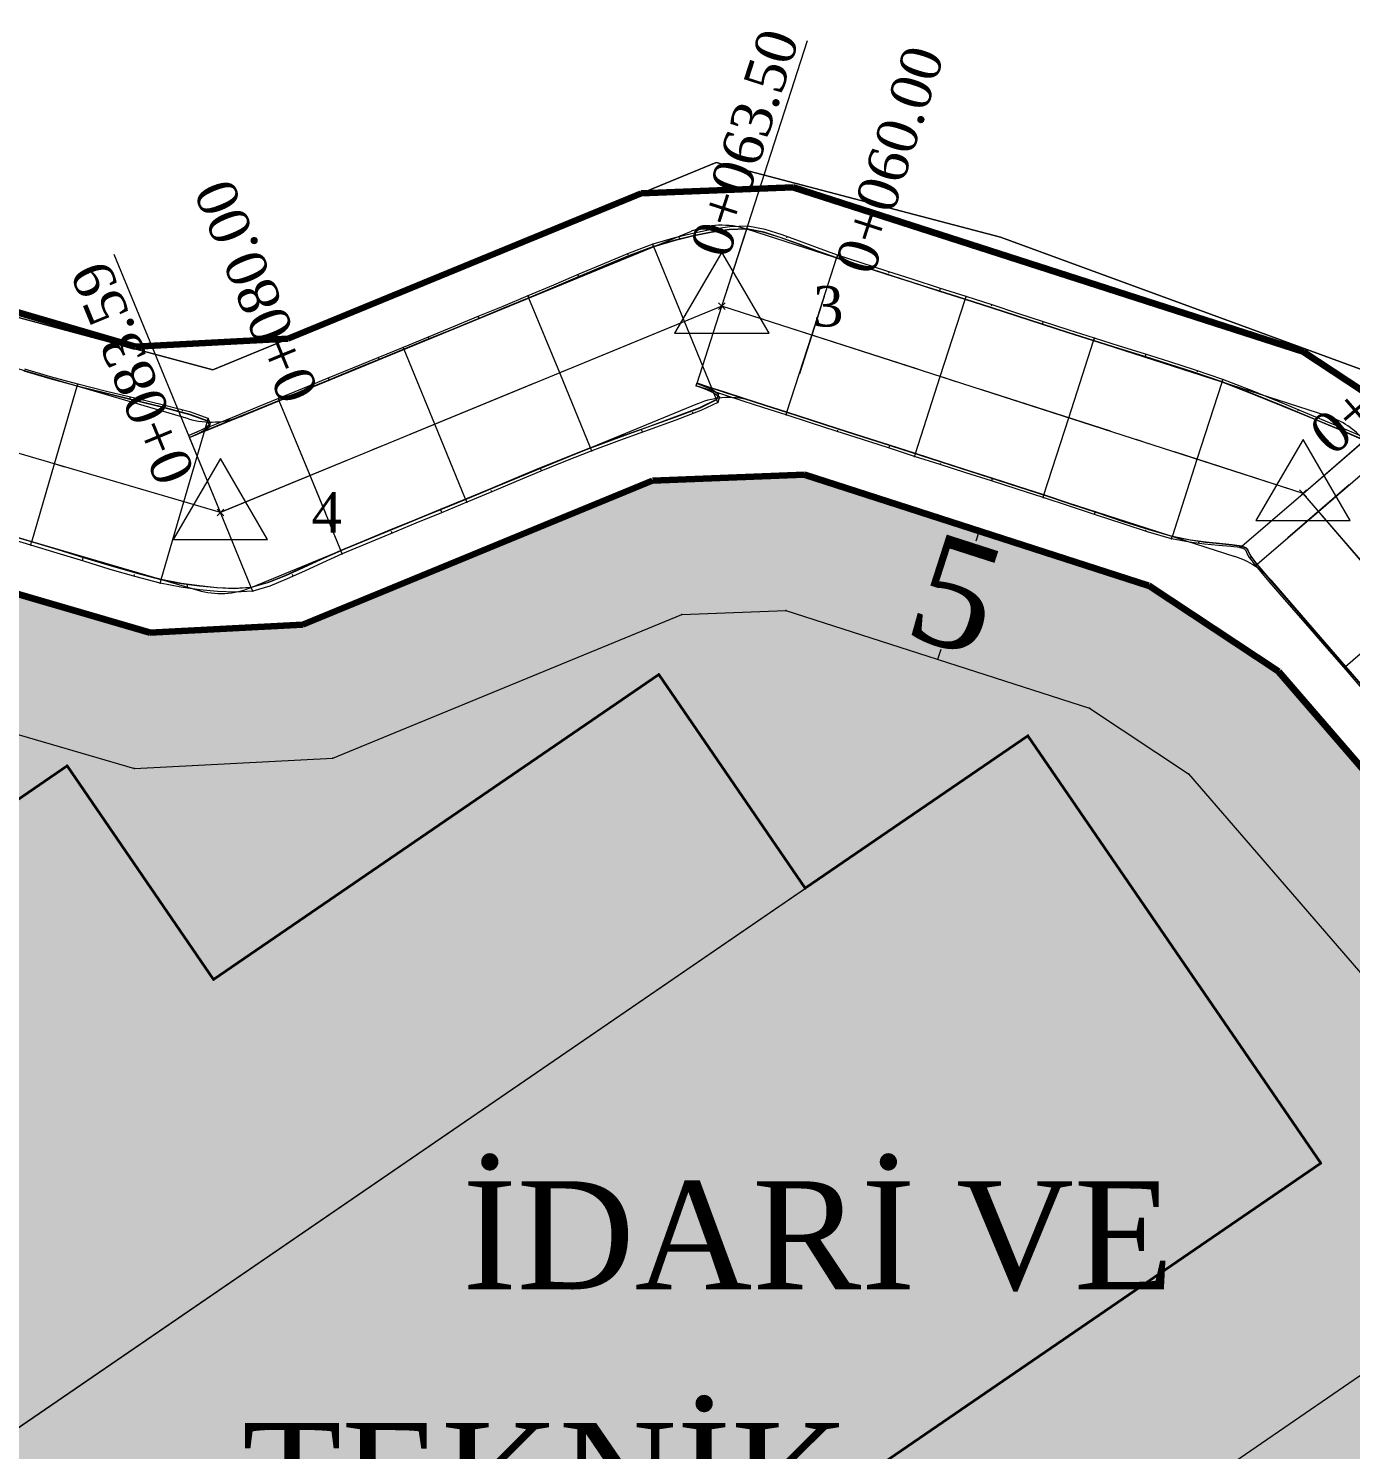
# Model space of a CAD drawing. Header units: metres. Extents: x 478603 to 489313, y 4282657 to 4289463.
# Drawn here: x 479801 to 479850, y 4287562.2 to 4287614.8 of the extents above; entities that cross this region are included whole.
import ezdxf

# ---------------------------------------------------------------- set-up
doc = ezdxf.new("R2010")
doc.units = ezdxf.units.M
for name, color, linetype, lineweight in [('ADAKENARI', 18, 'Continuous', 0), ('DEGER', 18, 'Continuous', 20), ('EKS', 5, 'Continuous', 0), ('EKSENLER', 3, 'Continuous', 0), ('EYLUL_REV', 8, 'Continuous', 0), ('HDA', 30, 'Continuous', 0), ('HDO', 30, 'Continuous', 0), ('ISLETME', 18, 'Continuous', 20), ('KALDIRIM', 11, 'Continuous', 0), ('KYA', 1, 'Continuous', 20), ('KYO', 1, 'Continuous', 20), ('MUSTEMILAT_CIZGISI', 18, 'Continuous', 50), ('PARSEL_ALAN', 254, 'Continuous', 0), ('PARSEL_SERA_ALAN', 9, 'Continuous', 40), ('PL_ALİNMAN', 1, 'Continuous', 0), ('PL_ENKESIT', 1, 'Continuous', 0), ('PL_KM', 4, 'Continuous', 0), ('PL_KMYAZI', 30, 'Continuous', 0), ('PL_SEMBOL', 7, 'Continuous', 0), ('PL_SOME', 7, 'Continuous', 0), ('PL_TOTFKM', 7, 'Continuous', 0), ('ROL_CEPHE', 1, 'Continuous', 0), ('SEV_KYA_HDA', 3, 'Continuous', 0), ('SEV_KYO_HDO', 3, 'Continuous', 0), ('SNR_PLANONAMAA', 233, 'Continuous', 0), ('SNR_YAPIYAK', 18, 'Continuous', 0), ('YKA', 33, 'Continuous', 0), ('YKO', 33, 'Continuous', 0)]:
    doc.layers.add(name, color=color, linetype=linetype, lineweight=lineweight)
doc.styles.get("Standard").update_dxf_attribs({"font": 'times.ttf'})

# ---------------------------------------------------------------- blocks, each defined once
blk = doc.blocks.new('3')
at = {"layer": 'PL_SEMBOL'}
for p, q in [((0, 2), (-1.75, -1)), ((1.75, -1), (0, 2)), ((0.125, 0.125), (-0.125, -0.125)), ((-0.125, 0.125), (0.125, -0.125)), ((-1.75, -1), (1.75, -1))]:
    blk.add_line(p, q, dxfattribs=at)

msp = doc.modelspace()

# ---------------------------------------------------------------- hatches: boundary and pattern name
at = {"layer": 'PARSEL_ALAN'}
msp.add_hatch(color=256, dxfattribs=at).paths.add_polyline_path([(479473.063, 4287299.527), (479393.15, 4287372.9), (479402.795, 4287388.888), (479429.646, 4287416.692), (479517.092, 4287476.602), (479505.788, 4287493.101), (479604.784, 4287560.924), (479582.176, 4287593.922), (479656.556, 4287644.881), (479684.404, 4287639.533), (479689.844, 4287637.299), (479716.7, 4287619.323), (479722.073, 4287616.813), (479805.526, 4287592.426), (479811.18, 4287592.726), (479824.139, 4287598.056), (479829.77, 4287598.278), (479842.514, 4287594.175), (479847.33, 4287590.984), (479862.607, 4287573.283), (479861.754, 4287566.666)])
at = {"layer": 'PARSEL_SERA_ALAN'}
msp.add_hatch(color=256, dxfattribs=at).paths.add_polyline_path([(479657.661, 4287639.578), (479668.513, 4287623.738), (479680.887, 4287632.216), (479686.313, 4287624.297), (479690.438, 4287627.122), (479695.864, 4287619.203), (479699.989, 4287622.029), (479705.415, 4287614.109), (479709.539, 4287616.935), (479714.965, 4287609.016), (479719.09, 4287611.841), (479724.516, 4287603.922), (479728.641, 4287606.748), (479734.066, 4287598.828), (479742.316, 4287604.48), (479747.742, 4287596.561), (479751.867, 4287599.386), (479757.293, 4287591.467), (479765.542, 4287597.119), (479770.968, 4287589.199), (479779.218, 4287594.851), (479784.643, 4287586.931), (479788.768, 4287589.757), (479794.194, 4287581.838), (479802.444, 4287587.49), (479807.869, 4287579.57), (479824.369, 4287590.874), (479829.794, 4287582.954), (479838.044, 4287588.606), (479848.896, 4287572.767), (479469.414, 4287312.779), (479458.562, 4287328.618), (479454.438, 4287325.792), (479443.586, 4287341.632), (479439.461, 4287338.806), (479428.61, 4287354.645), (479424.485, 4287351.819), (479413.633, 4287367.658), (479409.508, 4287364.832), (479404.082, 4287372.752), (479416.457, 4287381.23), (479411.031, 4287389.149), (479530.65, 4287471.102), (479519.799, 4287486.941), (479618.794, 4287554.764), (479591.665, 4287594.362)])

# ---------------------------------------------------------------- linework, layer by layer
at = {"layer": 'ADAKENARI', "lineweight": 100}
for p, q in [((479804.965, 4287603.008), (479726.355, 4287625.979)), ((479722.073, 4287616.813), (479805.526, 4287592.426)), ((479829.35, 4287608.919), (479823.72, 4287608.697)), ((479848.25, 4287602.833), (479829.35, 4287608.919)), ((479823.72, 4287608.697), (479810.619, 4287603.308)), ((479810.619, 4287603.308), (479804.965, 4287603.008)), ((479853.066, 4287599.643), (479848.25, 4287602.833)), ((479824.139, 4287598.056), (479829.77, 4287598.278)), ((479829.77, 4287598.278), (479842.514, 4287594.175)), ((479811.18, 4287592.726), (479824.139, 4287598.056)), ((479842.514, 4287594.175), (479847.33, 4287590.984)), ((479805.526, 4287592.426), (479811.18, 4287592.726)), ((479847.33, 4287590.984), (479862.607, 4287573.283))]:
    msp.add_line(p, q, dxfattribs=at)
at = {"layer": 'EKS'}
for p in [(479826.704, 4287604.518, 927.314), (479825.319, 4287603.948, 927.221), (479830.038, 4287603.444, 927.531), (479820.695, 4287602.046, 926.91), (479834.797, 4287601.912, 927.842), (479839.557, 4287600.38, 928.153), (479816.071, 4287600.144, 926.599), (479844.316, 4287598.847, 928.464), (479801.974, 4287598.673, 925.667), (479811.447, 4287598.242, 926.288), (479806.773, 4287597.271, 925.978), (479848.238, 4287597.585, 928.72), (479808.125, 4287596.875, 926.065), (479848.813, 4287596.918, 928.774)]:
    msp.add_point(p, dxfattribs=at)
at = {"layer": 'EKSENLER'}
for p, q in [((479808.125, 4287596.876), (479721.334, 4287622.237)), ((479826.704, 4287604.518), (479808.125, 4287596.876)), ((479848.238, 4287597.585), (479826.704, 4287604.518)), ((479874.948, 4287566.637), (479848.238, 4287597.585))]:
    msp.add_line(p, q, dxfattribs=at)
at = {"layer": 'EYLUL_REV'}
msp.add_polyline3d([(479887.548, 4287640.795, 0), (479851.106, 4287601.914, 0), (479837.034, 4287607.076, 0), (479826.495, 4287609.838, 0), (479807.845, 4287602.167, 0), (479745.747, 4287618.864, 0), (479723.476, 4287626.821, 0), (479691.228, 4287648.406, 0), (479633.021, 4287658.932, 0), (479624.669, 4287661.187, 0), (479603.527, 4287668.861, 0), (479590.414, 4287673.62, 0)], dxfattribs=at)
at = {"layer": 'HDA'}
msp.add_polyline3d([(479850.516, 4287599.551, 928.61), (479849.717, 4287599.895, 928.57), (479848.659, 4287600.337, 928.519), (479847.511, 4287600.811, 928.463), (479846.351, 4287601.282, 928.407), (479845.239, 4287601.713, 928.354), (479844.225, 4287602.065, 928.287), (479843.271, 4287602.373, 928.225), (479842.338, 4287602.665, 928.164), (479841.411, 4287602.953, 928.103), (479840.479, 4287603.245, 928.043), (479839.538, 4287603.545, 927.981), (479838.59, 4287603.851, 927.919), (479837.638, 4287604.158, 927.857), (479836.683, 4287604.467, 927.795), (479835.72, 4287604.777, 927.732), (479834.743, 4287605.089, 927.668), (479833.761, 4287605.401, 927.604), (479832.786, 4287605.712, 927.541), (479831.837, 4287606.018, 927.479), (479830.96, 4287606.31, 927.421), (479830.218, 4287606.575, 927.372), (479829.549, 4287606.824, 927.328), (479828.906, 4287607.057, 927.286), (479828.269, 4287607.259, 927.244), (479827.627, 4287607.383, 927.204), (479826.972, 4287607.362, 927.186), (479826.307, 4287607.26, 927.169), (479825.63, 4287607.123, 927.15), (479824.931, 4287606.956, 927.131), (479824.174, 4287606.732, 927.111), (479823.309, 4287606.406, 927.053), (479822.385, 4287606.027, 926.991), (479821.442, 4287605.629, 926.927), (479820.493, 4287605.227, 926.863), (479819.55, 4287604.83, 926.8), (479818.619, 4287604.443, 926.737), (479817.696, 4287604.063, 926.675), (479816.775, 4287603.685, 926.613), (479815.853, 4287603.308, 926.551), (479814.926, 4287602.928, 926.489), (479813.989, 4287602.543, 926.426), (479813.048, 4287602.156, 926.363), (479812.111, 4287601.77, 926.3), (479811.187, 4287601.39, 926.238), (479810.302, 4287601.026, 926.178), (479809.489, 4287600.691, 926.124), (479808.725, 4287600.377, 926.073), (479808.006, 4287600.082, 926.024), (479807.377, 4287599.823, 925.982), (479806.98, 4287599.659, 925.955), (479807.007, 4287599.67, 925.953), (479807.251, 4287599.777, 925.931), (479807.539, 4287599.92, 925.904), (479807.744, 4287600.084, 925.883), (479807.651, 4287600.274, 925.865), (479806.999, 4287600.507, 925.823), (479806.041, 4287600.762, 925.762), (479804.975, 4287601.024, 925.694), (479803.883, 4287601.291, 925.625), (479802.818, 4287601.562, 925.557), (479801.817, 4287601.84, 925.492), (479800.856, 4287602.12, 925.43)], dxfattribs=at)
for p in [(479827.627, 4287607.383, 927.204), (479824.174, 4287606.732, 927.111), (479830.96, 4287606.31, 927.421), (479819.55, 4287604.83, 926.8), (479835.72, 4287604.777, 927.732), (479814.926, 4287602.928, 926.489), (479840.479, 4287603.245, 928.043), (479802.818, 4287601.562, 925.557), (479845.239, 4287601.713, 928.354), (479810.302, 4287601.026, 926.178), (479807.651, 4287600.274, 925.865), (479806.98, 4287599.659, 925.955)]:
    msp.add_point(p, dxfattribs=at)
at = {"layer": 'HDO'}
msp.add_polyline3d([(479850.473, 4287590.39, 929.039), (479849.801, 4287591.167, 928.975), (479849.098, 4287591.976, 928.908), (479848.384, 4287592.798, 928.841), (479847.683, 4287593.605, 928.774), (479847.035, 4287594.357, 928.713), (479846.534, 4287594.952, 928.664), (479846.307, 4287595.257, 928.641), (479846.224, 4287595.404, 928.631), (479846.182, 4287595.493, 928.625), (479846.121, 4287595.56, 928.62), (479845.959, 4287595.618, 928.61), (479845.606, 4287595.666, 928.574), (479845.143, 4287595.714, 928.528), (479844.627, 4287595.769, 928.477), (479844.061, 4287595.846, 928.421), (479843.394, 4287595.982, 928.354), (479842.541, 4287596.228, 928.298), (479841.592, 4287596.533, 928.236), (479840.609, 4287596.858, 928.172), (479839.617, 4287597.189, 928.107), (479838.634, 4287597.515, 928.043), (479837.671, 4287597.828, 927.98), (479836.721, 4287598.134, 927.918), (479835.775, 4287598.438, 927.856), (479834.828, 4287598.741, 927.794), (479833.875, 4287599.047, 927.732), (479832.91, 4287599.357, 927.669), (479831.94, 4287599.669, 927.606), (479830.973, 4287599.981, 927.543), (479830.022, 4287600.287, 927.481), (479829.115, 4287600.579, 927.421), (479828.293, 4287600.844, 927.368), (479827.526, 4287601.092, 927.318), (479826.805, 4287601.324, 927.27), (479826.176, 4287601.526, 927.229), (479825.782, 4287601.652, 927.204), (479825.816, 4287601.637, 927.201), (479826.069, 4287601.544, 927.177), (479826.368, 4287601.416, 927.15), (479826.586, 4287601.26, 927.127), (479826.511, 4287601.051, 927.108), (479825.885, 4287600.747, 927.065), (479824.959, 4287600.393, 927.004), (479823.926, 4287600.021, 926.937), (479822.869, 4287599.642, 926.867), (479821.84, 4287599.262, 926.8), (479820.876, 4287598.882, 926.735), (479819.953, 4287598.502, 926.673), (479819.044, 4287598.123, 926.612), (479818.136, 4287597.743, 926.551), (479817.216, 4287597.36, 926.489), (479816.274, 4287596.974, 926.426), (479815.323, 4287596.586, 926.362), (479814.375, 4287596.2, 926.299), (479813.45, 4287595.82, 926.236), (479812.592, 4287595.458, 926.178), (479811.856, 4287595.131, 926.128), (479811.186, 4287594.824, 926.083), (479810.541, 4287594.535, 926.039), (479809.904, 4287594.276, 925.996), (479809.27, 4287594.092, 925.955), (479808.636, 4287594.047, 925.939), (479807.999, 4287594.079, 925.922), (479807.352, 4287594.145, 925.905), (479806.677, 4287594.238, 925.888), (479805.929, 4287594.381, 925.868), (479805.045, 4287594.614, 925.811), (479804.087, 4287594.893, 925.749), (479803.103, 4287595.189, 925.685), (479802.114, 4287595.488, 925.621), (479801.13, 4287595.784, 925.557), (479800.16, 4287596.07, 925.494)], dxfattribs=at)
for p in [(479825.782, 4287601.652, 927.204), (479826.511, 4287601.051, 927.108), (479829.115, 4287600.579, 927.421), (479821.84, 4287599.262, 926.8), (479833.875, 4287599.047, 927.732), (479817.216, 4287597.36, 926.489), (479838.634, 4287597.515, 928.043), (479801.13, 4287595.784, 925.557), (479843.394, 4287595.982, 928.354), (479845.959, 4287595.618, 928.61), (479812.592, 4287595.458, 926.178), (479846.534, 4287594.952, 928.664), (479805.929, 4287594.381, 925.868), (479809.27, 4287594.092, 925.955), (479849.801, 4287591.167, 928.975)]:
    msp.add_point(p, dxfattribs=at)
at = {"layer": 'ISLETME'}
for p, q in [((479759.673, 4287534.913), (479838.044, 4287588.606)), ((479838.044, 4287588.606), (479848.896, 4287572.767)), ((479848.896, 4287572.767), (479770.525, 4287519.074))]:
    msp.add_line(p, q, dxfattribs=at)
at = {"layer": 'KALDIRIM'}
for p, q in [((479806.947, 4287600.345), (479723.063, 4287624.858)), ((479720.493, 4287619.358), (479807.284, 4287593.996)), ((479825.563, 4287607.292), (479808.93, 4287600.45)), ((479849.157, 4287600.44), (479827.624, 4287607.373)), ((479809.266, 4287594.101), (479825.815, 4287600.908)), ((479827.875, 4287600.989), (479845.715, 4287595.245)), ((479847.067, 4287594.35), (479864.871, 4287573.721))]:
    msp.add_line(p, q, dxfattribs=at)
for centre, start, end in [((479826.704, 4287604.518), 72.1532, 112.359), ((479826.956, 4287598.133), 72.1532, 112.359), ((479807.789, 4287603.225), 253.7107, 292.359), ((479848.238, 4287597.585), 40.7973, 72.1532), ((479844.796, 4287592.39), 40.7973, 72.1532), ((479808.125, 4287596.876), 253.7107, 292.359)]:
    msp.add_arc(centre, 3, start, end, dxfattribs=at)
at = {"layer": 'KYA'}
msp.add_polyline3d([(479850.596, 4287599.62, 929.658), (479849.788, 4287599.966, 929.599), (479848.718, 4287600.413, 929.52), (479847.559, 4287600.891, 929.435), (479846.387, 4287601.366, 929.35), (479845.267, 4287601.8, 929.269), (479844.251, 4287602.153, 929.209), (479843.297, 4287602.462, 929.153), (479842.365, 4287602.754, 929.098), (479841.438, 4287603.043, 929.044), (479840.508, 4287603.335, 928.99), (479839.568, 4287603.636, 928.945), (479838.62, 4287603.944, 928.9), (479837.669, 4287604.253, 928.854), (479836.714, 4287604.564, 928.809), (479835.751, 4287604.875, 928.763), (479834.774, 4287605.189, 928.714), (479833.793, 4287605.503, 928.665), (479832.818, 4287605.815, 928.616), (479831.87, 4287606.122, 928.569), (479830.994, 4287606.415, 928.525), (479830.254, 4287606.681, 928.476), (479829.586, 4287606.93, 928.432), (479828.944, 4287607.163, 928.389), (479828.307, 4287607.366, 928.347), (479827.661, 4287607.488, 928.306), (479826.995, 4287607.463, 928.244), (479826.315, 4287607.356, 928.18), (479825.623, 4287607.213, 928.114), (479824.909, 4287607.04, 928.046), (479824.141, 4287606.811, 927.971), (479823.273, 4287606.483, 927.895), (479822.35, 4287606.102, 927.813), (479821.408, 4287605.703, 927.729), (479820.462, 4287605.299, 927.645), (479819.521, 4287604.9, 927.561), (479818.591, 4287604.512, 927.486), (479817.669, 4287604.131, 927.411), (479816.748, 4287603.752, 927.337), (479815.826, 4287603.373, 927.263), (479814.899, 4287602.992, 927.188), (479813.962, 4287602.608, 927.138), (479813.021, 4287602.222, 927.087), (479812.083, 4287601.838, 927.037), (479811.159, 4287601.459, 926.987), (479810.273, 4287601.096, 926.94), (479809.459, 4287600.762, 926.893), (479808.693, 4287600.449, 926.849), (479807.973, 4287600.154, 926.808), (479807.344, 4287599.895, 926.772), (479806.949, 4287599.733, 926.749), (479806.986, 4287599.747, 926.75), (479807.242, 4287599.856, 926.756), (479807.543, 4287600.003, 926.763), (479807.76, 4287600.17, 926.769), (479807.676, 4287600.361, 926.773), (479807.027, 4287600.592, 926.704), (479806.068, 4287600.843, 926.605), (479805, 4287601.102, 926.495), (479803.905, 4287601.364, 926.383), (479802.838, 4287601.631, 926.273), (479801.835, 4287601.904, 926.172), (479800.873, 4287602.181, 926.075)], dxfattribs=at)
for p in [(479827.661, 4287607.488, 928.306), (479824.141, 4287606.811, 927.971), (479830.994, 4287606.415, 928.525), (479819.521, 4287604.9, 927.561), (479835.751, 4287604.875, 928.763), (479814.899, 4287602.992, 927.188), (479840.508, 4287603.335, 928.99), (479802.838, 4287601.631, 926.273), (479845.267, 4287601.8, 929.269), (479810.273, 4287601.096, 926.94), (479807.676, 4287600.361, 926.773), (479806.949, 4287599.733, 926.749)]:
    msp.add_point(p, dxfattribs=at)
at = {"layer": 'KYO'}
msp.add_polyline3d([(479850.434, 4287590.357, 929.556), (479849.762, 4287591.133, 929.488), (479849.058, 4287591.941, 929.45), (479848.341, 4287592.761, 929.413), (479847.638, 4287593.566, 929.376), (479846.987, 4287594.316, 929.341), (479846.485, 4287594.909, 929.314), (479846.257, 4287595.214, 929.301), (479846.173, 4287595.362, 929.295), (479846.13, 4287595.451, 929.291), (479846.068, 4287595.518, 929.288), (479845.908, 4287595.574, 929.282), (479845.56, 4287595.616, 929.268), (479845.102, 4287595.657, 929.248), (479844.592, 4287595.705, 929.227), (479844.032, 4287595.774, 929.203), (479843.368, 4287595.904, 929.174), (479842.517, 4287596.147, 929.13), (479841.568, 4287596.451, 929.081), (479840.584, 4287596.776, 929.029), (479839.591, 4287597.106, 928.977), (479838.607, 4287597.431, 928.925), (479837.644, 4287597.743, 928.876), (479836.693, 4287598.048, 928.828), (479835.746, 4287598.35, 928.78), (479834.799, 4287598.652, 928.732), (479833.846, 4287598.956, 928.684), (479832.881, 4287599.266, 928.617), (479831.911, 4287599.579, 928.55), (479830.944, 4287599.891, 928.483), (479829.994, 4287600.198, 928.417), (479829.087, 4287600.49, 928.355), (479828.263, 4287600.757, 928.292), (479827.494, 4287601.005, 928.234), (479826.773, 4287601.238, 928.179), (479826.145, 4287601.441, 928.131), (479825.754, 4287601.567, 928.102), (479825.8, 4287601.55, 928.104), (479826.068, 4287601.454, 928.117), (479826.382, 4287601.324, 928.134), (479826.615, 4287601.165, 928.147), (479826.551, 4287600.954, 928.158), (479825.929, 4287600.649, 928.118), (479825.003, 4287600.295, 928.061), (479823.969, 4287599.922, 927.998), (479822.91, 4287599.544, 927.934), (479821.881, 4287599.163, 927.871), (479820.917, 4287598.782, 927.824), (479819.995, 4287598.401, 927.778), (479819.086, 4287598.019, 927.734), (479818.179, 4287597.638, 927.689), (479817.26, 4287597.253, 927.644), (479816.319, 4287596.865, 927.599), (479815.368, 4287596.476, 927.555), (479814.421, 4287596.088, 927.51), (479813.497, 4287595.706, 927.467), (479812.639, 4287595.343, 927.426), (479811.906, 4287595.013, 927.405), (479811.239, 4287594.704, 927.386), (479810.597, 4287594.412, 927.367), (479809.961, 4287594.15, 927.349), (479809.322, 4287593.964, 927.332), (479808.674, 4287593.919, 927.309), (479808.017, 4287593.95, 927.287), (479807.349, 4287594.015, 927.264), (479806.654, 4287594.108, 927.24), (479805.891, 4287594.252, 927.214), (479805.002, 4287594.487, 927.127), (479804.045, 4287594.769, 927.033), (479803.064, 4287595.068, 926.937), (479802.078, 4287595.371, 926.84), (479801.097, 4287595.67, 926.743), (479800.129, 4287595.96, 926.644)], dxfattribs=at)
for p in [(479825.754, 4287601.567, 928.102), (479826.551, 4287600.954, 928.158), (479829.087, 4287600.49, 928.355), (479821.881, 4287599.163, 927.871), (479833.846, 4287598.956, 928.684), (479817.26, 4287597.253, 927.644), (479838.607, 4287597.431, 928.925), (479801.097, 4287595.67, 926.743), (479843.368, 4287595.904, 929.174), (479845.908, 4287595.574, 929.282), (479812.639, 4287595.343, 927.426), (479846.485, 4287594.909, 929.314), (479805.891, 4287594.252, 927.214), (479809.322, 4287593.964, 927.332), (479849.762, 4287591.133, 929.488)]:
    msp.add_point(p, dxfattribs=at)
at = {"layer": 'MUSTEMILAT_CIZGISI', "lineweight": 13}
msp.add_polyline3d([(479838.044, 4287588.606, 0), (479848.896, 4287572.767, 0), (479770.525, 4287519.074, 0), (479759.673, 4287534.913, 0), (479838.044, 4287588.606, 0)], close=True, dxfattribs=at)
at = {"layer": 'PARSEL_ALAN'}
for points in [[(479473.063, 4287299.527, 911.365), (479393.15, 4287372.9, 905.712), (479402.795, 4287388.888, 904.444), (479429.646, 4287416.692, 903.681), (479517.092, 4287476.602, 903.681), (479505.788, 4287493.101, 916), (479604.784, 4287560.924, 921.248), (479582.176, 4287593.922, 921.248), (479656.556, 4287644.881, 925.191), (479684.404, 4287639.533, 917.731), (479689.844, 4287637.299, 918.514), (479716.7, 4287619.323, 922.466), (479722.073, 4287616.813, 922.774), (479805.526, 4287592.426, 927.292), (479811.18, 4287592.726, 927.449), (479824.139, 4287598.056, 928.065), (479829.77, 4287598.278, 928.45), (479842.514, 4287594.175, 929.186), (479847.33, 4287590.984, 929.408), (479862.607, 4287573.283, 930.601), (479861.754, 4287566.666, 930.652), (479473.063, 4287299.527, 911.365)], [(479473.063, 4287299.527, 0), (479393.15, 4287372.9, 0), (479402.795, 4287388.888, 0), (479429.646, 4287416.692, 0), (479517.092, 4287476.602, 0), (479505.788, 4287493.101, 0), (479604.784, 4287560.924, 0), (479582.176, 4287593.922, 0), (479656.556, 4287644.881, 0), (479684.404, 4287639.533, 0), (479689.844, 4287637.299, 0), (479716.7, 4287619.323, 0), (479722.073, 4287616.813, 0), (479805.526, 4287592.426, 0), (479811.18, 4287592.726, 0), (479824.139, 4287598.056, 0), (479829.77, 4287598.278, 0), (479842.514, 4287594.175, 0), (479847.33, 4287590.984, 0), (479862.607, 4287573.283, 0), (479861.754, 4287566.666, 0), (479473.063, 4287299.527, 0)]]:
    msp.add_polyline3d(points, close=True, dxfattribs=at)
at = {"layer": 'PARSEL_SERA_ALAN'}
msp.add_polyline3d([(479742.316, 4287604.48, 0), (479747.742, 4287596.561, 0), (479751.867, 4287599.386, 0), (479757.293, 4287591.467, 0), (479765.542, 4287597.119, 0), (479770.968, 4287589.199, 0), (479779.218, 4287594.851, 0), (479784.643, 4287586.931, 0), (479788.768, 4287589.757, 0), (479794.194, 4287581.838, 0), (479802.444, 4287587.49, 0), (479807.869, 4287579.57, 0), (479824.369, 4287590.874, 0), (479829.794, 4287582.954, 0), (479838.044, 4287588.606, 0), (479848.896, 4287572.767, 0), (479469.414, 4287312.779, 0)], dxfattribs=at)
msp.add_polyline3d([(479742.316, 4287604.48, 0), (479747.742, 4287596.561, 0), (479751.867, 4287599.386, 0), (479757.293, 4287591.467, 0), (479765.542, 4287597.119, 0), (479770.968, 4287589.199, 0), (479779.218, 4287594.851, 0), (479784.643, 4287586.931, 0), (479788.768, 4287589.757, 0), (479794.194, 4287581.838, 0), (479802.444, 4287587.49, 0), (479807.869, 4287579.57, 0), (479824.369, 4287590.874, 0), (479829.794, 4287582.954, 0), (479838.044, 4287588.606, 0), (479848.896, 4287572.767, 0), (479469.414, 4287312.779, 0)], dxfattribs=at)
at = {"layer": 'PL_ALİNMAN'}
for p, q in [((479826.704, 4287604.518), (479822.08, 4287602.616)), ((479826.82, 4287604.48), (479826.704, 4287604.518)), ((479828.248, 4287604.021), (479827.772, 4287604.174)), ((479833.96, 4287602.182), (479829.2, 4287603.714)), ((479821.155, 4287602.235), (479820.693, 4287602.045)), ((479835.387, 4287601.722), (479834.911, 4287601.875)), ((479819.768, 4287601.665), (479815.144, 4287599.763)), ((479841.099, 4287599.883), (479836.339, 4287601.416)), ((479814.219, 4287599.382), (479813.757, 4287599.192)), ((479842.526, 4287599.424), (479842.05, 4287599.577)), ((479812.832, 4287598.812), (479808.208, 4287596.91)), ((479848.238, 4287597.585), (479843.478, 4287599.117)), ((479802.366, 4287598.558), (479801.886, 4287598.699)), ((479808.125, 4287596.876), (479803.326, 4287598.278)), ((479850.446, 4287595.026), (479848.238, 4287597.585))]:
    msp.add_line(p, q, dxfattribs=at)
at = {"layer": 'PL_ENKESIT'}
for points in [[(479825.754, 4287601.567, 928.102), (479825.782, 4287601.652, 927.204), (479825.785, 4287601.662, 927.254), (479826.704, 4287604.518, 927.314), (479827.624, 4287607.373, 927.254), (479827.627, 4287607.383, 927.204), (479827.661, 4287607.488, 928.306)], [(479826.551, 4287600.954, 928.158), (479826.511, 4287601.051, 927.108), (479826.507, 4287601.06, 927.158), (479825.319, 4287603.948, 927.221), (479824.178, 4287606.722, 927.161), (479824.174, 4287606.732, 927.111), (479824.141, 4287606.811, 927.971)], [(479829.087, 4287600.49, 928.355), (479829.115, 4287600.579, 927.421), (479829.118, 4287600.589, 927.471), (479830.038, 4287603.444, 927.531), (479830.957, 4287606.3, 927.471), (479830.96, 4287606.31, 927.421), (479830.994, 4287606.415, 928.525)], [(479821.881, 4287599.163, 927.871), (479821.84, 4287599.262, 926.8), (479821.836, 4287599.271, 926.85), (479820.695, 4287602.046, 926.91), (479819.554, 4287604.82, 926.85), (479819.55, 4287604.83, 926.8), (479819.521, 4287604.9, 927.561)], [(479833.846, 4287598.956, 928.684), (479833.875, 4287599.047, 927.732), (479833.878, 4287599.056, 927.782), (479834.797, 4287601.912, 927.842), (479835.717, 4287604.768, 927.782), (479835.72, 4287604.777, 927.732), (479835.751, 4287604.875, 928.763)], [(479817.26, 4287597.253, 927.644), (479817.216, 4287597.36, 926.489), (479817.212, 4287597.369, 926.539), (479816.071, 4287600.144, 926.599), (479814.93, 4287602.918, 926.539), (479814.926, 4287602.928, 926.489), (479814.899, 4287602.992, 927.188)], [(479838.607, 4287597.431, 928.925), (479838.634, 4287597.515, 928.043), (479838.637, 4287597.524, 928.093), (479839.557, 4287600.38, 928.153), (479840.476, 4287603.235, 928.093), (479840.479, 4287603.245, 928.043), (479840.508, 4287603.335, 928.99)], [(479801.097, 4287595.67, 926.743), (479801.13, 4287595.784, 925.557), (479801.133, 4287595.793, 925.607), (479801.974, 4287598.673, 925.667), (479802.816, 4287601.553, 925.607), (479802.818, 4287601.562, 925.557), (479802.838, 4287601.631, 926.273)], [(479843.368, 4287595.904, 929.174), (479843.394, 4287595.982, 928.354), (479843.397, 4287595.992, 928.404), (479844.316, 4287598.847, 928.464), (479845.236, 4287601.703, 928.404), (479845.239, 4287601.713, 928.354), (479845.267, 4287601.8, 929.269)], [(479812.639, 4287595.343, 927.426), (479812.592, 4287595.458, 926.178), (479812.588, 4287595.467, 926.228), (479811.447, 4287598.242, 926.288), (479810.306, 4287601.016, 926.228), (479810.302, 4287601.026, 926.178), (479810.273, 4287601.096, 926.94)], [(479805.891, 4287594.252, 927.214), (479805.929, 4287594.381, 925.868), (479805.932, 4287594.391, 925.918), (479806.773, 4287597.271, 925.978), (479807.648, 4287600.264, 925.915), (479807.651, 4287600.274, 925.865), (479807.676, 4287600.361, 926.773)], [(479809.322, 4287593.964, 927.332), (479809.27, 4287594.092, 925.955), (479809.266, 4287594.101, 926.005), (479808.125, 4287596.875, 926.065), (479806.983, 4287599.65, 926.005), (479806.98, 4287599.659, 925.955), (479806.949, 4287599.733, 926.749)], [(479845.908, 4287595.574, 929.282), (479845.959, 4287595.618, 928.61), (479845.967, 4287595.624, 928.66), (479848.238, 4287597.585, 928.72), (479850.509, 4287599.545, 928.66), (479850.516, 4287599.551, 928.61), (479850.596, 4287599.62, 929.658)], [(479846.485, 4287594.909, 929.314), (479846.534, 4287594.952, 928.664), (479846.542, 4287594.958, 928.714), (479848.813, 4287596.918, 928.774), (479851.084, 4287598.879, 928.714), (479851.091, 4287598.885, 928.664), (479851.17, 4287598.953, 929.703)], [(479849.762, 4287591.133, 929.488), (479849.801, 4287591.167, 928.975), (479849.809, 4287591.173, 929.025), (479852.08, 4287593.133, 929.085), (479854.351, 4287595.093, 929.025), (479854.358, 4287595.1, 928.975), (479854.418, 4287595.152, 929.766)]]:
    msp.add_polyline3d(points, dxfattribs=at)
at = {"layer": 'PL_KM'}
for p, q in [((479830.498, 4287604.872), (479829.578, 4287602.017)), ((479810.876, 4287599.629), (479812.017, 4287596.855)), ((479849.948, 4287597.899), (479847.677, 4287595.938))]:
    msp.add_line(p, q, dxfattribs=at)
at = {"layer": 'PL_SOME'}
for p in [(479826.704, 4287604.518), (479848.238, 4287597.585), (479808.125, 4287596.876)]:
    msp.add_point(p, dxfattribs=at)
at = {"layer": 'ROL_CEPHE'}
for p, q in [((479836.236, 4287596.196), (479836.113, 4287595.815)), ((479834.704, 4287591.437), (479834.826, 4287591.818))]:
    msp.add_line(p, q, dxfattribs=at)
at = {"layer": 'SEV_KYA_HDA'}
for p, q in [((479825.109, 4287607.088, 928.065), (479825.142, 4287607.006, 927.137)), ((479829.114, 4287607.102, 928.4), (479829.097, 4287607.048, 927.849)), ((479823.206, 4287606.455, 927.889), (479823.222, 4287606.416, 927.469)), ((479830.994, 4287606.415, 928.525), (479830.96, 4287606.31, 927.421)), ((479821.362, 4287605.683, 927.725), (479821.392, 4287605.608, 926.924)), ((479832.894, 4287605.79, 928.62), (479832.878, 4287605.739, 928.083)), ((479834.799, 4287605.181, 928.715), (479834.767, 4287605.081, 927.67)), ((479819.521, 4287604.9, 927.561), (479819.535, 4287604.865, 927.18)), ((479836.703, 4287604.567, 928.808), (479836.687, 4287604.519, 928.301)), ((479817.674, 4287604.133, 927.412), (479817.702, 4287604.065, 926.676)), ((479838.605, 4287603.949, 928.899), (479838.575, 4287603.856, 927.919)), ((479815.824, 4287603.372, 927.262), (479815.838, 4287603.339, 926.907)), ((479840.508, 4287603.335, 928.99), (479840.494, 4287603.29, 928.516)), ((479813.974, 4287602.613, 927.138), (479814.001, 4287602.548, 926.427)), ((479842.417, 4287602.738, 929.101), (479842.388, 4287602.649, 928.167)), ((479844.322, 4287602.128, 929.213), (479844.308, 4287602.085, 928.752)), ((479802.838, 4287601.631, 926.273), (479802.828, 4287601.597, 925.915)), ((479812.123, 4287601.854, 927.039), (479812.137, 4287601.82, 926.671)), ((479846.201, 4287601.438, 929.336), (479846.173, 4287601.351, 928.398)), ((479804.783, 4287601.154, 926.473), (479804.76, 4287601.077, 925.68)), ((479810.273, 4287601.096, 926.94), (479810.302, 4287601.026, 926.178)), ((479806.725, 4287600.671, 926.673), (479806.713, 4287600.629, 926.238)), ((479808.422, 4287600.338, 926.834), (479808.437, 4287600.301, 926.444)), ((479848.059, 4287600.685, 929.472), (479848.045, 4287600.641, 928.98))]:
    msp.add_line(p, q, dxfattribs=at)
at = {"layer": 'SEV_KYO_HDO'}
for p, q in [((479827.184, 4287601.106, 928.21), (479827.198, 4287601.149, 927.754)), ((479825.64, 4287600.538, 928.1), (479825.62, 4287600.588, 927.573)), ((479829.087, 4287600.49, 928.355), (479829.115, 4287600.579, 927.421)), ((479823.762, 4287599.848, 927.986), (479823.721, 4287599.947, 926.923)), ((479830.99, 4287599.876, 928.486), (479831.005, 4287599.921, 928.016)), ((479832.894, 4287599.262, 928.618), (479832.923, 4287599.353, 927.67)), ((479821.881, 4287599.163, 927.871), (479821.86, 4287599.213, 927.335)), ((479820.026, 4287598.414, 927.78), (479819.985, 4287598.515, 926.676)), ((479834.798, 4287598.652, 928.732), (479834.813, 4287598.697, 928.263)), ((479818.182, 4287597.639, 927.689), (479818.161, 4287597.692, 927.12)), ((479836.704, 4287598.044, 928.828), (479836.732, 4287598.131, 927.919)), ((479838.607, 4287597.431, 928.925), (479838.621, 4287597.473, 928.484)), ((479816.335, 4287596.872, 927.6), (479816.291, 4287596.98, 926.427)), ((479840.506, 4287596.802, 929.025), (479840.532, 4287596.884, 928.167)), ((479814.485, 4287596.114, 927.513), (479814.462, 4287596.17, 926.908)), ((479842.407, 4287596.182, 929.125), (479842.42, 4287596.222, 928.708)), ((479801.097, 4287595.67, 926.743), (479801.113, 4287595.727, 926.15)), ((479844.364, 4287595.733, 929.217), (479844.386, 4287595.802, 928.453)), ((479803.009, 4287595.085, 926.931), (479803.045, 4287595.206, 925.681)), ((479812.639, 4287595.343, 927.426), (479812.592, 4287595.458, 926.178)), ((479846.285, 4287595.175, 929.303), (479846.298, 4287595.214, 928.972)), ((479804.925, 4287594.51, 927.12), (479804.943, 4287594.574, 926.463)), ((479810.818, 4287594.513, 927.374), (479810.793, 4287594.575, 926.714)), ((479846.485, 4287594.909, 929.314), (479846.534, 4287594.952, 928.664)), ((479806.882, 4287594.078, 927.248), (479806.919, 4287594.205, 925.894)), ((479847.789, 4287593.393, 929.383), (479847.811, 4287593.412, 929.086)), ((479849.105, 4287591.887, 929.453), (479849.145, 4287591.922, 928.913))]:
    msp.add_line(p, q, dxfattribs=at)
at = {"layer": 'SNR_PLANONAMAA'}
for p, q in [((479745.747, 4287618.864, 942.48), (479807.845, 4287602.167, 942.48)), ((479807.845, 4287602.167, 942.48), (479826.495, 4287609.838, 942.48)), ((479826.495, 4287609.838, 942.48), (479837.034, 4287607.076, 942.48)), ((479837.034, 4287607.076, 942.48), (479851.106, 4287601.914, 942.48))]:
    msp.add_line(p, q, dxfattribs=at)
at = {"layer": 'SNR_YAPIYAK'}
for p, q in [((479720.303, 4287612.121, 911.365), (479804.941, 4287587.388, 911.365)), ((479812.295, 4287587.778, 911.365), (479825.222, 4287593.095, 911.365)), ((479825.222, 4287593.095, 911.365), (479829.081, 4287593.247, 911.365)), ((479829.081, 4287593.247, 911.365), (479840.326, 4287589.626, 911.365)), ((479840.326, 4287589.626, 911.365), (479843.994, 4287587.196, 911.365)), ((479804.941, 4287587.388, 911.365), (479812.295, 4287587.778, 911.365)), ((479843.994, 4287587.196, 911.365), (479857.362, 4287571.708, 911.365)), ((479857.08, 4287569.522, 911.365), (479473.512, 4287305.903, 911.365))]:
    msp.add_line(p, q, dxfattribs=at)
for p in [(479825.222, 4287593.095, 928.065), (479825.222, 4287593.095, 928.065), (479829.081, 4287593.247, 928.45), (479829.081, 4287593.247, 928.45), (479840.326, 4287589.626, 929.186), (479840.326, 4287589.626, 929.186), (479812.295, 4287587.778, 927.449), (479812.295, 4287587.778, 927.449), (479804.941, 4287587.388, 927.292), (479804.941, 4287587.388, 927.292), (479843.994, 4287587.196, 929.408), (479843.994, 4287587.196, 929.408)]:
    msp.add_point(p, dxfattribs=at)
at = {"layer": 'YKA'}
msp.add_polyline3d([(479850.509, 4287599.545, 928.66), (479849.711, 4287599.888, 928.62), (479848.653, 4287600.33, 928.569), (479847.506, 4287600.803, 928.513), (479846.347, 4287601.273, 928.457), (479845.236, 4287601.703, 928.404), (479844.223, 4287602.055, 928.337), (479843.269, 4287602.363, 928.275), (479842.335, 4287602.655, 928.214), (479841.408, 4287602.944, 928.153), (479840.476, 4287603.235, 928.093), (479839.535, 4287603.536, 928.031), (479838.587, 4287603.841, 927.969), (479837.635, 4287604.149, 927.907), (479836.68, 4287604.458, 927.845), (479835.717, 4287604.768, 927.782), (479834.74, 4287605.08, 927.718), (479833.758, 4287605.392, 927.654), (479832.783, 4287605.703, 927.591), (479831.834, 4287606.008, 927.529), (479830.957, 4287606.3, 927.471), (479830.215, 4287606.566, 927.422), (479829.546, 4287606.814, 927.378), (479828.902, 4287607.047, 927.336), (479828.265, 4287607.25, 927.294), (479827.624, 4287607.373, 927.254), (479826.97, 4287607.352, 927.236), (479826.306, 4287607.251, 927.219), (479825.631, 4287607.114, 927.2), (479824.934, 4287606.946, 927.181), (479824.178, 4287606.722, 927.161), (479823.313, 4287606.397, 927.103), (479822.39, 4287606.018, 927.041), (479821.446, 4287605.62, 926.978), (479820.497, 4287605.218, 926.914), (479819.554, 4287604.82, 926.85), (479818.623, 4287604.434, 926.787), (479817.7, 4287604.054, 926.725), (479816.779, 4287603.676, 926.663), (479815.857, 4287603.298, 926.601), (479814.93, 4287602.918, 926.539), (479813.993, 4287602.533, 926.476), (479813.052, 4287602.147, 926.413), (479812.115, 4287601.761, 926.35), (479811.191, 4287601.381, 926.288), (479810.306, 4287601.016, 926.228), (479809.493, 4287600.682, 926.174), (479808.729, 4287600.368, 926.123), (479808.011, 4287600.073, 926.074), (479807.381, 4287599.814, 926.032), (479806.983, 4287599.65, 926.005), (479807.01, 4287599.661, 926.003), (479807.252, 4287599.767, 925.981), (479807.538, 4287599.911, 925.954), (479807.742, 4287600.075, 925.933), (479807.648, 4287600.264, 925.915), (479806.996, 4287600.497, 925.873), (479806.037, 4287600.752, 925.812), (479804.972, 4287601.015, 925.744), (479803.88, 4287601.282, 925.675), (479802.816, 4287601.553, 925.607), (479801.814, 4287601.83, 925.542), (479800.853, 4287602.11, 925.48)], dxfattribs=at)
for p in [(479827.624, 4287607.373, 927.254), (479824.178, 4287606.722, 927.161), (479830.957, 4287606.3, 927.471), (479819.554, 4287604.82, 926.85), (479835.717, 4287604.768, 927.782), (479840.476, 4287603.235, 928.093), (479814.93, 4287602.918, 926.539), (479802.816, 4287601.553, 925.607), (479845.236, 4287601.703, 928.404), (479810.306, 4287601.016, 926.228), (479807.648, 4287600.264, 925.915), (479806.983, 4287599.65, 926.005)]:
    msp.add_point(p, dxfattribs=at)
at = {"layer": 'YKO'}
msp.add_polyline3d([(479850.48, 4287590.397, 929.089), (479849.809, 4287591.173, 929.025), (479849.106, 4287591.983, 928.958), (479848.391, 4287592.804, 928.891), (479847.691, 4287593.611, 928.824), (479847.042, 4287594.363, 928.763), (479846.542, 4287594.958, 928.714), (479846.315, 4287595.263, 928.691), (479846.232, 4287595.41, 928.681), (479846.19, 4287595.499, 928.675), (479846.129, 4287595.566, 928.67), (479845.967, 4287595.624, 928.66), (479845.613, 4287595.673, 928.624), (479845.149, 4287595.722, 928.578), (479844.632, 4287595.778, 928.527), (479844.065, 4287595.855, 928.471), (479843.397, 4287595.992, 928.404), (479842.544, 4287596.238, 928.348), (479841.595, 4287596.542, 928.286), (479840.612, 4287596.868, 928.222), (479839.62, 4287597.199, 928.157), (479838.637, 4287597.524, 928.093), (479837.675, 4287597.838, 928.03), (479836.724, 4287598.144, 927.968), (479835.778, 4287598.447, 927.906), (479834.831, 4287598.751, 927.844), (479833.878, 4287599.056, 927.782), (479832.913, 4287599.367, 927.719), (479831.943, 4287599.679, 927.656), (479830.976, 4287599.99, 927.593), (479830.025, 4287600.297, 927.531), (479829.118, 4287600.589, 927.471), (479828.296, 4287600.854, 927.418), (479827.529, 4287601.102, 927.368), (479826.809, 4287601.334, 927.321), (479826.18, 4287601.536, 927.279), (479825.785, 4287601.662, 927.254), (479825.818, 4287601.647, 927.251), (479826.07, 4287601.553, 927.228), (479826.367, 4287601.426, 927.2), (479826.583, 4287601.27, 927.177), (479826.507, 4287601.06, 927.158), (479825.881, 4287600.756, 927.115), (479824.954, 4287600.402, 927.054), (479823.922, 4287600.03, 926.987), (479822.865, 4287599.651, 926.917), (479821.836, 4287599.271, 926.85), (479820.872, 4287598.891, 926.786), (479819.949, 4287598.512, 926.724), (479819.04, 4287598.132, 926.662), (479818.132, 4287597.752, 926.601), (479817.212, 4287597.369, 926.539), (479816.271, 4287596.983, 926.476), (479815.319, 4287596.595, 926.412), (479814.371, 4287596.209, 926.349), (479813.447, 4287595.829, 926.286), (479812.588, 4287595.467, 926.228), (479811.852, 4287595.14, 926.178), (479811.182, 4287594.834, 926.133), (479810.537, 4287594.544, 926.089), (479809.9, 4287594.285, 926.046), (479809.266, 4287594.101, 926.005), (479808.634, 4287594.056, 925.989), (479807.998, 4287594.089, 925.972), (479807.352, 4287594.155, 925.955), (479806.679, 4287594.248, 925.938), (479805.932, 4287594.391, 925.918), (479805.048, 4287594.624, 925.861), (479804.09, 4287594.903, 925.799), (479803.107, 4287595.198, 925.735), (479802.116, 4287595.498, 925.671), (479801.133, 4287595.793, 925.607), (479800.163, 4287596.08, 925.544)], dxfattribs=at)
for p in [(479825.785, 4287601.662, 927.254), (479826.507, 4287601.06, 927.158), (479829.118, 4287600.589, 927.471), (479821.836, 4287599.271, 926.85), (479833.878, 4287599.056, 927.782), (479817.212, 4287597.369, 926.539), (479838.637, 4287597.524, 928.093), (479801.133, 4287595.793, 925.607), (479843.397, 4287595.992, 928.404), (479845.967, 4287595.624, 928.66), (479812.588, 4287595.467, 926.228), (479846.542, 4287594.958, 928.714), (479805.932, 4287594.391, 925.918), (479809.266, 4287594.101, 926.005), (479849.809, 4287591.173, 929.025)]:
    msp.add_point(p, dxfattribs=at)

# ---------------------------------------------------------------- block references
at = {"layer": 'PL_SEMBOL'}
for p in [(479826.704, 4287604.518), (479848.238, 4287597.585), (479808.125, 4287596.876)]:
    msp.add_blockref('3', p, dxfattribs=at)

# ---------------------------------------------------------------- texts
at = {"layer": 'DEGER'}
for s, p in [('İDARİ VE ', (479817.096, 4287568.1)), ('TEKNİK', (479808.93, 4287559.146))]:
    msp.add_text(s, height=4, dxfattribs=at).set_placement(p)
at = {"layer": 'PL_KMYAZI'}
for s, rotation, p in [('0+060.00', 432.1532, (479832.309, 4287605.602)), ('0+080.00', 472.3591, (479811.788, 4287601.356))]:
    msp.add_text(s, height=1.5, rotation=rotation, dxfattribs=at).set_placement(p)
at = {"layer": 'PL_SEMBOL'}
for s, p in [('3', (479830.079, 4287603.768)), ('4', (479811.5, 4287596.126))]:
    msp.add_text(s, height=1.5, dxfattribs=at).set_placement(p)
at = {"layer": 'PL_TOTFKM'}
for s, rotation, p in [('%%U   0+063.50', 432.1532, (479826.419, 4287604.61)), ('%%U   0+083.59', 472.3591, (479807.848, 4287596.761)), ('%%U   0+040.88', 400.7973, (479848.042, 4287597.812))]:
    msp.add_text(s, height=1.5, rotation=rotation, dxfattribs=at).set_placement(p)
at = {"layer": 'ROL_CEPHE'}
msp.add_text('5', height=4, rotation=342.1532, dxfattribs=at).set_placement((479833.35, 4287592.398))

doc.saveas('drawing.dxf')
